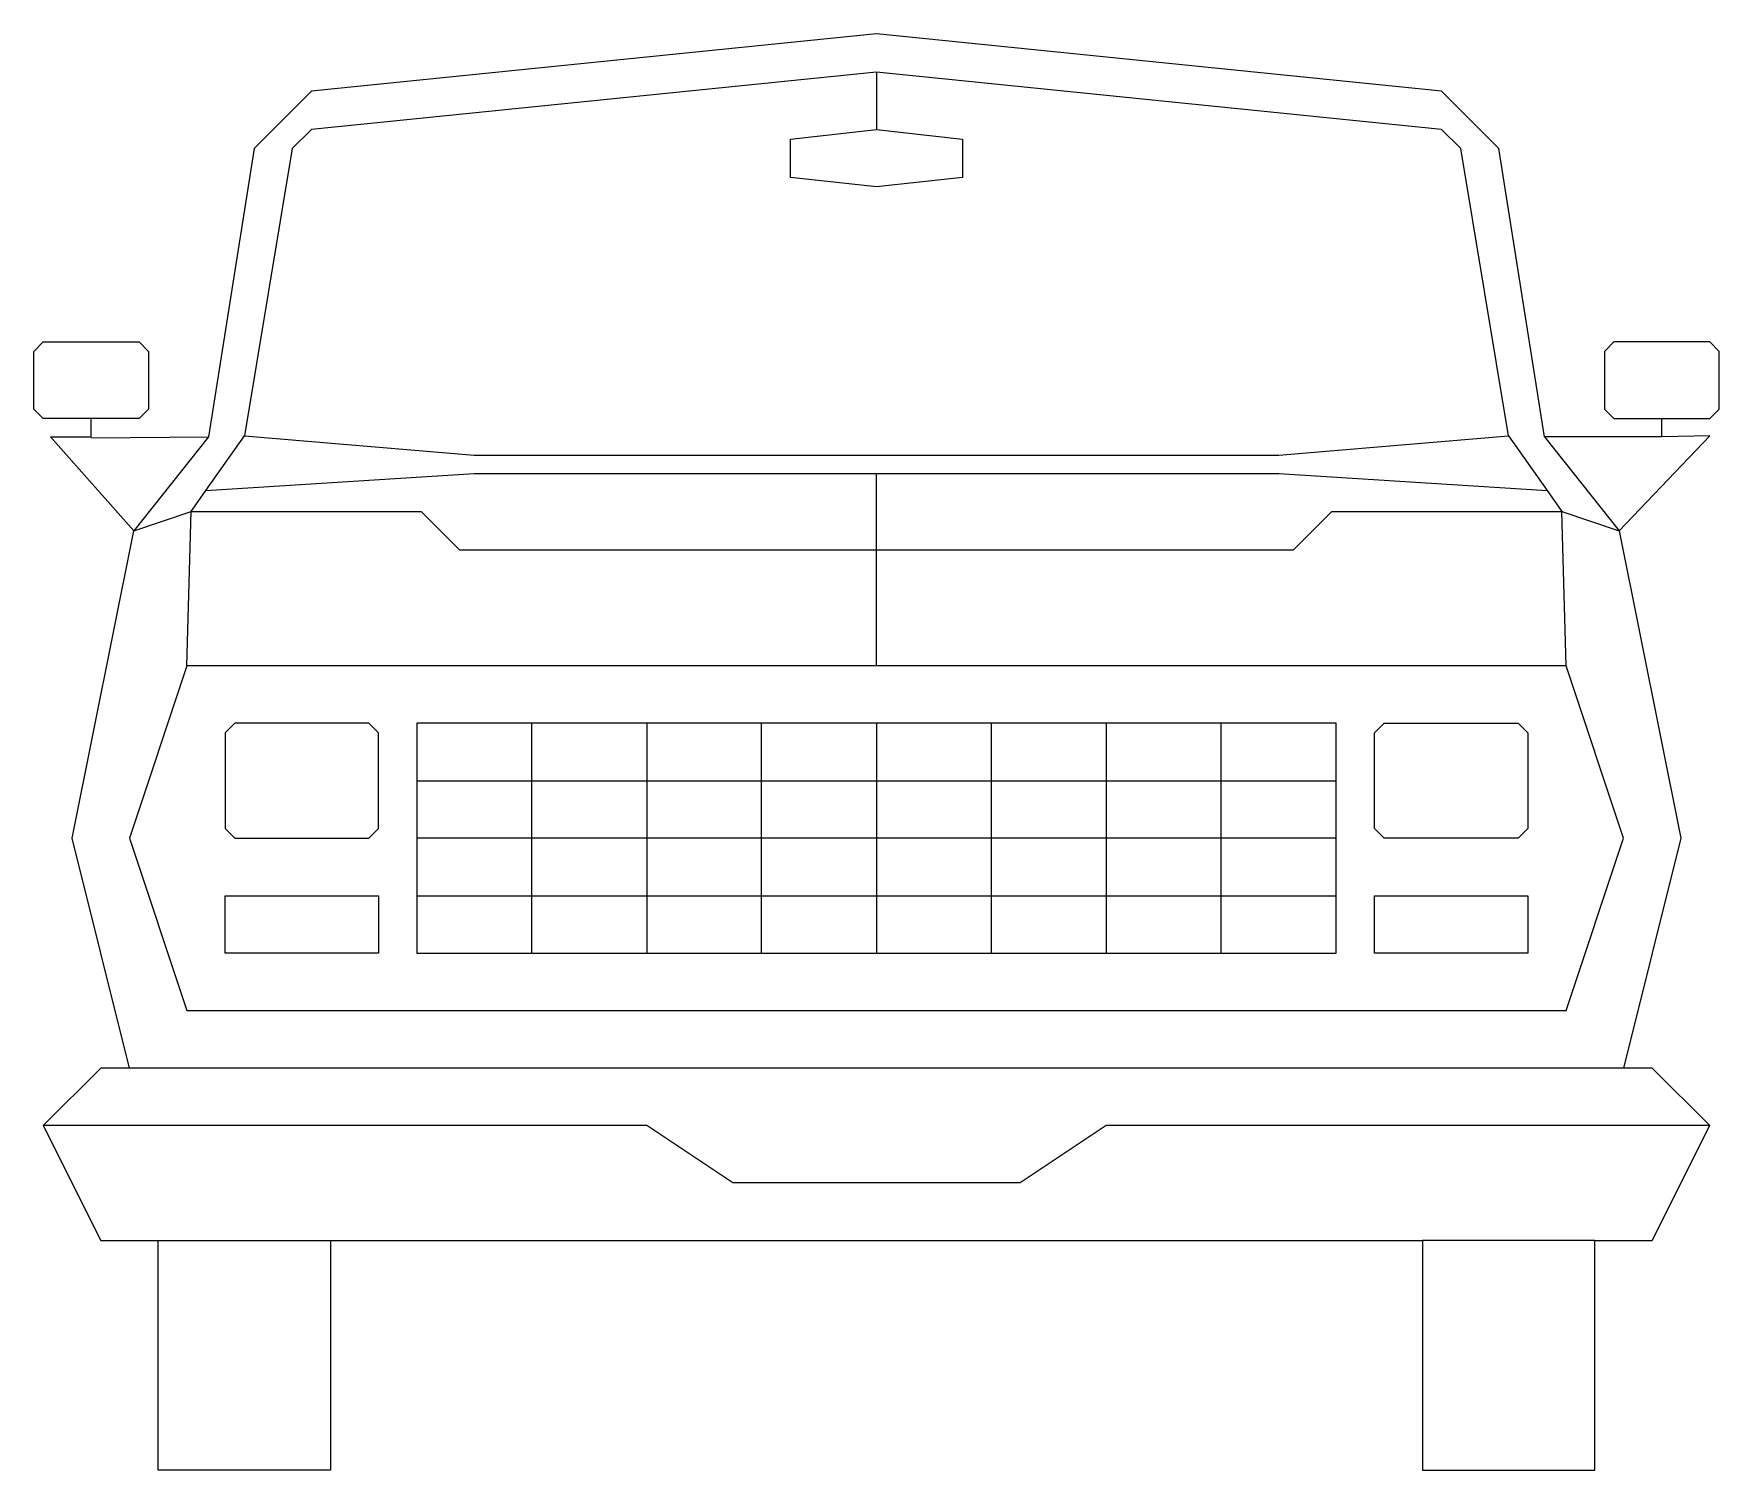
# Model space of a CAD drawing. Extents: x -3027 to -1083, y -180 to 1476.
import ezdxf

# ---------------------------------------------------------------- set-up
doc = ezdxf.new("R2010")
doc.units = 0
doc.header["$MEASUREMENT"] = 0
doc.layers.add('LX-CAR', color=6, linetype='CONTINUOUS')

msp = doc.modelspace()

# ---------------------------------------------------------------- linework, layer by layer
at = {"layer": 'LX-CAR'}
for p, q in [((-2055.1, 1476.1), (-2706.4, 1409.9)), ((-1403.6, 1409.9), (-2055.1, 1476.1)), ((-2055.1, 1431.9), (-2706.4, 1365.7)), ((-1403.6, 1365.7), (-2055.1, 1431.9)), ((-2055.1, 1431.9), (-2055.1, 1365.7)), ((-2706.4, 1409.9), (-2772.6, 1343.6)), ((-1337.4, 1343.6), (-1403.6, 1409.9)), ((-2706.4, 1365.7), (-2728.5, 1343.6)), ((-2154.3, 1354.6), (-2055.1, 1365.7)), ((-2055.1, 1365.7), (-1955.7, 1354.6)), ((-1381.5, 1343.6), (-1403.6, 1365.7)), ((-2772.6, 1343.6), (-2825.1, 1011.3)), ((-2728.5, 1343.6), (-2783.7, 1012.4)), ((-2154.3, 1310.5), (-2154.3, 1354.6)), ((-1955.7, 1354.6), (-1955.7, 1310.5)), ((-1326.3, 1012.4), (-1381.5, 1343.6)), ((-1284.9, 1011.3), (-1337.4, 1343.6)), ((-2055.1, 1299.4), (-2154.3, 1310.5)), ((-1955.7, 1310.5), (-2055.1, 1299.4)), ((-3026.6, 1109.6), (-3015.6, 1120.7)), ((-3026.6, 1043.4), (-3026.6, 1109.6)), ((-3015.6, 1120.7), (-2905.1, 1120.7)), ((-2905.1, 1120.7), (-2894.1, 1109.6)), ((-2894.1, 1109.6), (-2894.1, 1043.4)), ((-1204.9, 1120.7), (-1215.9, 1109.6)), ((-1215.9, 1109.6), (-1215.9, 1043.4)), ((-1094.4, 1120.7), (-1204.9, 1120.7)), ((-1083.4, 1109.6), (-1094.4, 1120.7)), ((-1083.4, 1043.4), (-1083.4, 1109.6)), ((-3015.6, 1032.3), (-3026.6, 1043.4)), ((-2960.3, 1032.3), (-3015.6, 1032.3)), ((-2960.3, 1011.3), (-2960.3, 1032.3)), ((-2905.1, 1032.3), (-2960.3, 1032.3)), ((-2894.1, 1043.4), (-2905.1, 1032.3)), ((-1215.9, 1043.4), (-1204.9, 1032.3)), ((-1204.9, 1032.3), (-1149.6, 1032.3)), ((-1149.6, 1011.3), (-1149.6, 1032.3)), ((-1149.6, 1032.3), (-1094.4, 1032.3)), ((-1094.4, 1032.3), (-1083.4, 1043.4)), ((-2911.3, 903), (-3007.3, 1011.3)), ((-3007.3, 1011.3), (-2960.3, 1011.3)), ((-2960.3, 1010.3), (-2825.1, 1011.3)), ((-2825.1, 1011.3), (-2911.3, 903)), ((-2828.2, 949.6), (-2783.7, 1012.4)), ((-2783.7, 1012.4), (-2518.7, 990.3)), ((-1591.3, 990.3), (-1326.3, 1012.4)), ((-1326.3, 1012.4), (-1281.8, 949.6)), ((-1149.6, 1011.3), (-1284.9, 1011.3)), ((-1284.9, 1011.3), (-1198.7, 903)), ((-1198.7, 903), (-1094.4, 1012.4)), ((-1094.4, 1012.4), (-1149.6, 1011.3)), ((-2518.7, 990.3), (-1591.3, 990.3)), ((-2828.2, 949.6), (-2518.7, 969.2)), ((-2518.7, 969.2), (-2055.1, 969.2)), ((-2055.1, 747.3), (-2055.1, 969.2)), ((-2055.1, 969.2), (-1591.3, 969.2)), ((-1591.3, 969.2), (-1281.8, 949.6)), ((-2845.1, 925.1), (-2828.2, 949.6)), ((-1281.8, 949.6), (-1264.9, 925.1)), ((-2911.3, 903), (-2845.1, 925.1)), ((-2849.9, 747.3), (-2845.1, 925.1)), ((-2845.1, 925.1), (-2580, 925.1)), ((-2580, 925.1), (-2535.9, 880.9)), ((-1574.1, 880.9), (-1529.9, 925.1)), ((-1529.9, 925.1), (-1264.9, 925.1)), ((-1264.9, 925.1), (-1198.7, 903)), ((-1260.1, 747.3), (-1264.9, 925.1)), ((-2982.4, 548.6), (-2911.3, 903)), ((-1198.7, 903), (-1127.6, 548.6)), ((-2535.9, 880.9), (-1574.1, 880.9)), ((-2849.9, 747.3), (-2916.2, 548.6)), ((-1260.1, 747.3), (-2849.9, 747.3)), ((-1193.8, 548.6), (-1260.1, 747.3)), ((-2794.7, 681.1), (-2805.8, 670.1)), ((-2640.1, 681.1), (-2794.7, 681.1)), ((-2629.1, 670.1), (-2640.1, 681.1)), ((-1525.1, 681.1), (-2584.9, 681.1)), ((-2584.9, 681.1), (-2584.9, 416.1)), ((-2452.4, 416.1), (-2452.4, 681.1)), ((-2319.9, 681.1), (-2319.9, 416.1)), ((-2187.4, 416.1), (-2187.4, 681.1)), ((-2055.1, 681.1), (-2055.1, 416.1)), ((-1922.6, 416.1), (-1922.6, 681.1)), ((-1790.1, 681.1), (-1790.1, 416.1)), ((-1657.6, 416.1), (-1657.6, 681.1)), ((-1525.1, 416.1), (-1525.1, 681.1)), ((-1480.9, 670.1), (-1469.9, 681.1)), ((-1469.9, 681.1), (-1315.3, 681.1)), ((-1315.3, 681.1), (-1304.2, 670.1)), ((-2805.8, 670.1), (-2805.8, 559.6)), ((-2629.1, 559.6), (-2629.1, 670.1)), ((-1480.9, 559.6), (-1480.9, 670.1)), ((-1304.2, 670.1), (-1304.2, 559.6)), ((-2584.9, 614.8), (-1525.1, 614.8)), ((-2916.2, 283.6), (-2982.4, 548.6)), ((-2916.2, 548.6), (-2849.9, 349.8)), ((-2805.8, 559.6), (-2794.7, 548.6)), ((-2794.7, 548.6), (-2640.1, 548.6)), ((-2640.1, 548.6), (-2629.1, 559.6)), ((-1525.1, 548.6), (-2584.9, 548.6)), ((-1469.9, 548.6), (-1480.9, 559.6)), ((-1315.3, 548.6), (-1469.9, 548.6)), ((-1304.2, 559.6), (-1315.3, 548.6)), ((-1260.1, 349.8), (-1193.8, 548.6)), ((-1127.6, 548.6), (-1193.8, 283.6)), ((-2805.8, 416.1), (-2805.8, 482.3)), ((-2805.8, 482.3), (-2629.1, 482.3)), ((-2629.1, 482.3), (-2629.1, 416.1)), ((-2584.9, 482.3), (-1525.1, 482.3)), ((-1480.9, 416.1), (-1480.9, 482.3)), ((-1480.9, 482.3), (-1304.2, 482.3)), ((-1304.2, 482.3), (-1304.2, 416.1)), ((-2629.1, 416.1), (-2805.8, 416.1)), ((-2584.9, 416.1), (-1525.1, 416.1)), ((-1304.2, 416.1), (-1480.9, 416.1)), ((-2849.9, 349.8), (-1260.1, 349.8)), ((-2949.3, 283.6), (-3015.6, 217.3)), ((-1160.7, 283.6), (-2949.3, 283.6)), ((-1094.4, 217.3), (-1160.7, 283.6)), ((-3015.6, 217.3), (-2949.3, 84.8)), ((-2319.9, 217.3), (-3015.6, 217.3)), ((-2220.5, 151.1), (-2319.9, 217.3)), ((-1790.1, 217.3), (-1889.5, 151.1)), ((-1094.4, 217.3), (-1790.1, 217.3)), ((-1160.7, 84.8), (-1094.4, 217.3)), ((-1889.5, 151.1), (-2220.5, 151.1)), ((-2949.3, 84.8), (-2883, 84.8)), ((-2883, -180.2), (-2883, 84.8)), ((-2883, 84.8), (-2684.3, 84.8)), ((-2684.3, 84.8), (-2684.3, -180.2)), ((-2684.3, 84.8), (-1425.7, 84.8)), ((-1425.7, 84.8), (-1425.7, -180.2)), ((-1226.9, 84.8), (-1425.7, 84.8)), ((-1226.9, -180.2), (-1226.9, 84.8)), ((-1226.9, 84.8), (-1160.7, 84.8)), ((-2684.3, -180.2), (-2883, -180.2)), ((-1425.7, -180.2), (-1226.9, -180.2))]:
    msp.add_line(p, q, dxfattribs=at)

doc.saveas('drawing.dxf')
